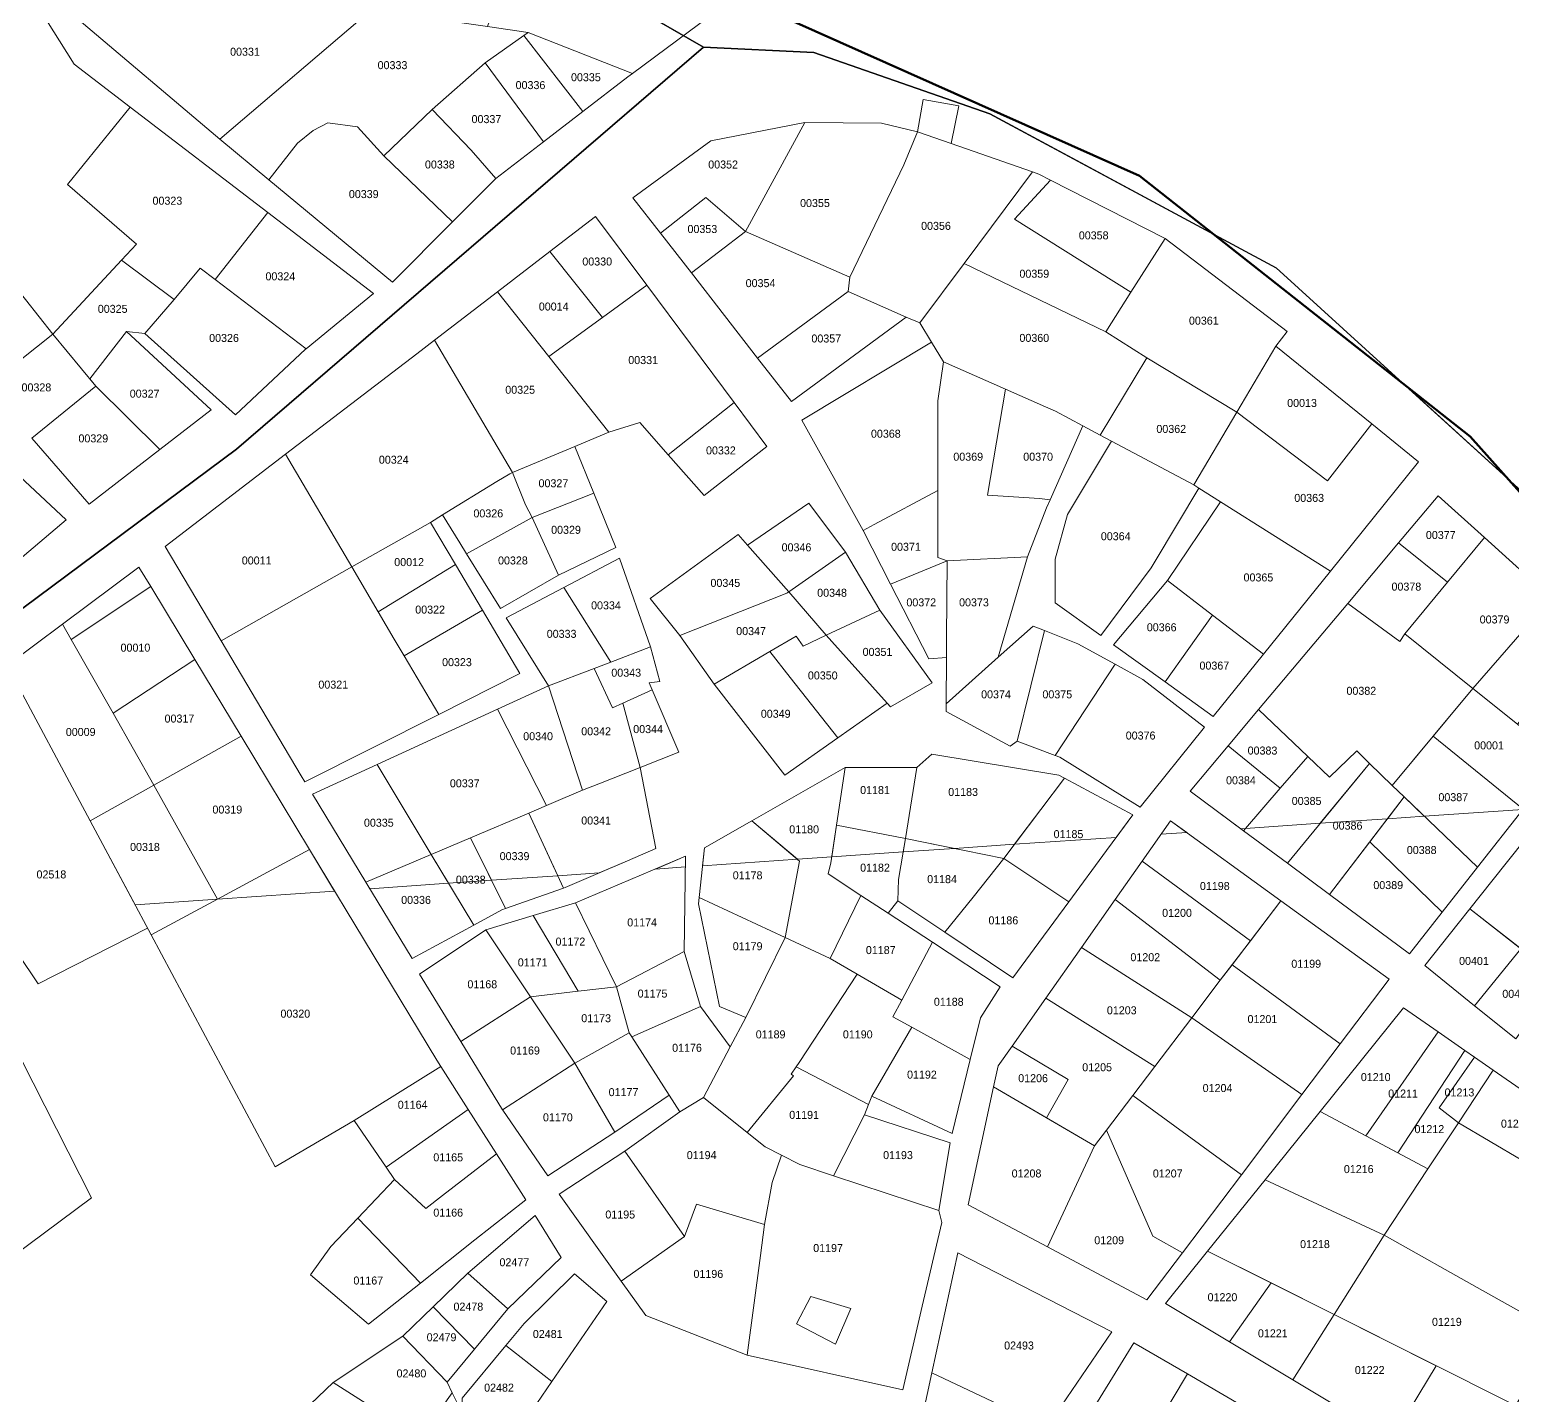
# Model space of a CAD drawing. Header units: metres. Extents: x 245225 to 248406, y 1633796 to 1637634.
# Drawn here: x 247784 to 248061.9, y 1636206.3 to 1636462.4 of the extents above; entities that cross this region are included whole.
import ezdxf
from ezdxf.enums import TextEntityAlignment as Align

# ---------------------------------------------------------------- set-up
doc = ezdxf.new("R2010")
doc.units = ezdxf.units.M
doc.header["$MEASUREMENT"] = 0
doc.layers.add('historique_numero_parcelle', color=7, linetype='Continuous')
doc.layers.add('limites_sections', color=7, linetype='Continuous')
doc.layers.add('Limites_Communes', color=7, linetype='Continuous', lineweight=211, plot=False)
doc.layers.add('LIMITES_PARCELLES', color=7, linetype='Continuous', lineweight=0, true_color=0xffffff)
doc.styles.add('Style-FANCY', font='FANCY.shx')

msp = doc.modelspace()

# ---------------------------------------------------------------- linework, layer by layer
at = {"layer": 'Limites_Communes', "color": 210, "lineweight": 80, "flags": 128}
msp.add_lwpolyline([(246605.2718, 1637633.7039), (246913.4298, 1637003.726), (246928.908, 1636986.2635), (246937.0628, 1636946.102), (247273.6978, 1636757.3411), (247414.7621, 1636704.6505), (247560.0187, 1636674.7525), (247860.1219, 1636718.6819), (247872.0949, 1636702.4329), (247930.5058, 1636547.3832), (247969.1915, 1636496.8558), (247927.1941, 1636463.9394), (247992.0592, 1636434.9953), (248053.9967, 1636386.0915), (248089.2289, 1636346.6767), (248129.5988, 1636309.9768), (248159.1072, 1636285.3282), (248217.2385, 1636236.7707), (248275.3777, 1636195.0512)], dxfattribs=at)
at = {"layer": 'limites_parcelles', "lineweight": 0}
for p, q in [((247769.258752, 1636307.733278), (247785.598702, 1636283.476645)), ((247806.111809, 1636293.914373), (247785.604, 1636283.479341))]:
    msp.add_line(p, q, dxfattribs=at)
at = {"layer": 'limites_parcelles', "color": 0, "flags": 128}
for points in [[(247792.448662, 1636464.877352), (247829.444012, 1636468.622958), (247833.633035, 1636501.405213), (247838.360755, 1636501.14966), (247833.900687, 1636468.038401), (247848.082382, 1636466.133397), (247819.628217, 1636441.856416), (247792.448662, 1636464.877352)], [(247896.99652, 1636454.158335), (247877.451191, 1636461.873597), (247869.797289, 1636462.983757), (247879.318337, 1636490.195888), (247919.561542, 1636477.337112), (247924.165302, 1636474.400232), (247896.99652, 1636454.158335)], [(247850.368186, 1636438.713958), (247845.473384, 1636444.137927), (247839.917123, 1636444.931678), (247837.138993, 1636443.476467), (247834.22857, 1636441.095212), (247828.850376, 1636434.216491), (247819.628217, 1636441.856416), (247848.082382, 1636466.133397), (247869.797289, 1636462.983757), (247877.451191, 1636461.873597), (247876.631592, 1636461.295056), (247869.354924, 1636456.158585), (247859.43303, 1636447.427318), (247850.368186, 1636438.713958)], [(247880.349153, 1636441.373244), (247871.380821, 1636434.474527), (247866.735544, 1636439.807303), (247859.43303, 1636447.427318), (247869.354924, 1636456.158585), (247880.349153, 1636441.373244)], [(247828.616187, 1636428.112214), (247818.783595, 1636415.533446), (247815.977335, 1636417.674863), (247811.073339, 1636411.76794), (247801.23082, 1636419.176288), (247804.009325, 1636422.14633), (247791.097632, 1636433.364686), (247802.844566, 1636447.854248), (247828.616187, 1636428.112214)], [(247863.276105, 1636426.336595), (247850.368186, 1636438.713958), (247859.43303, 1636447.427318), (247866.735544, 1636439.807303), (247871.380821, 1636434.474527), (247863.276105, 1636426.336595)], [(247918.202236, 1636424.54084), (247910.723696, 1636430.938632), (247902.241273, 1636424.223439), (247897.0686, 1636430.877606), (247911.673629, 1636441.513877), (247929.294914, 1636445.006384), (247918.202236, 1636424.54084)], [(247947.89516, 1636437.015952), (247937.728525, 1636415.968323), (247918.202236, 1636424.54084), (247929.294914, 1636445.006384), (247943.664387, 1636444.829285), (247950.408706, 1636443.233672), (247947.89516, 1636437.015952)], [(247956.731056, 1636441.028202), (247971.964651, 1636435.714157), (247959.165363, 1636418.511617), (247950.884957, 1636407.382559), (247948.318572, 1636408.50386), (247937.411024, 1636413.269568), (247937.728525, 1636415.968323), (247947.89516, 1636437.015952), (247950.408706, 1636443.233672), (247956.731056, 1636441.028202)], [(247985.717618, 1636405.735237), (247959.165363, 1636418.511617), (247971.964651, 1636435.714157), (247973.162919, 1636435.296157), (247975.355797, 1636434.181341), (247968.632284, 1636426.86404), (247990.442859, 1636413.177323), (247985.717618, 1636405.735237)], [(248017.613008, 1636403.016925), (248010.276458, 1636390.654675), (247993.397334, 1636400.828988), (247985.717618, 1636405.735237), (247990.442859, 1636413.177323), (247996.843174, 1636423.257591), (248019.729678, 1636405.795056), (248017.613008, 1636403.016925)], [(247811.073339, 1636411.76794), (247805.569995, 1636405.417927), (247802.152828, 1636405.768589), (247795.273648, 1636396.905029), (247796.395805, 1636395.526379), (247788.319127, 1636405.312093), (247801.23082, 1636419.176288), (247811.073339, 1636411.76794)], [(247818.783595, 1636415.533446), (247835.824084, 1636402.530099), (247835.732555, 1636402.454588), (247822.609196, 1636390.177896), (247805.569995, 1636405.417927), (247811.073339, 1636411.76794), (247815.977335, 1636417.674863), (247818.783595, 1636415.533446)], [(247993.397334, 1636400.828988), (247984.696007, 1636386.36654), (247981.441021, 1636388.100318), (247976.269574, 1636390.854905), (247974.451276, 1636391.655973), (247966.943748, 1636394.963485), (247955.329966, 1636400.080044), (247953.077987, 1636403.779725), (247950.884957, 1636407.382559), (247959.165363, 1636418.511617), (247985.717618, 1636405.735237), (247993.397334, 1636400.828988)], [(247916.047823, 1636392.446276), (247903.678078, 1636382.690216), (247898.376085, 1636388.725005), (247892.581698, 1636386.899376), (247881.316819, 1636401.09621), (247891.355989, 1636408.405077), (247899.675049, 1636414.461645), (247916.047823, 1636392.446276)], [(247874.534534, 1636379.341162), (247859.859027, 1636404.169963), (247871.681023, 1636413.239953), (247881.316819, 1636401.09621), (247892.581698, 1636386.899376), (247886.194596, 1636384.224435), (247874.534534, 1636379.341162)], [(247808.389126, 1636383.646202), (247796.395805, 1636395.526379), (247795.273648, 1636396.905029), (247802.152828, 1636405.768589), (247818.02786, 1636391.084184), (247808.389126, 1636383.646202)], [(247859.164757, 1636369.992467), (247844.379156, 1636361.641606), (247831.946482, 1636382.755092), (247856.548705, 1636401.63024), (247859.859027, 1636404.169963), (247874.534534, 1636379.341162), (247874.007911, 1636379.12061), (247871.592646, 1636377.647147), (247861.387261, 1636371.42122), (247859.164757, 1636369.992467)], [(248010.276458, 1636390.654675), (248002.198793, 1636377.043627), (247986.78963, 1636385.251365), (247984.696007, 1636386.36654), (247993.397334, 1636400.828988), (248010.276458, 1636390.654675)], [(247981.441021, 1636388.100318), (247975.290259, 1636374.247627), (247973.291592, 1636374.453982), (247963.573882, 1636375.080569), (247966.943748, 1636394.963485), (247974.451276, 1636391.655973), (247976.269574, 1636390.854905), (247981.441021, 1636388.100318)], [(248035.56295, 1636388.443705), (248044.335978, 1636381.321049), (248027.816733, 1636360.822777), (248007.239791, 1636373.851752), (248003.182038, 1636376.421053), (248002.198793, 1636377.043627), (248010.276458, 1636390.654675), (248027.264068, 1636377.757276), (248035.56295, 1636388.443705)], [(247889.745059, 1636375.489668), (247878.188336, 1636370.892052), (247876.918334, 1636373.273307), (247874.534534, 1636379.341162), (247886.194596, 1636384.224435), (247889.745059, 1636375.489668)], [(247994.20836, 1636361.486096), (247984.784119, 1636348.760369), (247976.225477, 1636354.928826), (247976.225477, 1636363.09492), (247978.533653, 1636371.477344), (247986.78963, 1636385.251365), (248002.198793, 1636377.043627), (248003.182038, 1636376.421053), (247994.949117, 1636362.718944), (247994.20836, 1636361.486096)], [(247783.867604, 1636364.5441), (247778.231426, 1636359.760454), (247768.322326, 1636368.524503), (247774.488462, 1636373.828675), (247781.154501, 1636379.56287), (247790.825618, 1636370.449642), (247783.867604, 1636364.5441)], [(247878.188336, 1636370.892052), (247865.913821, 1636364.106299), (247864.628594, 1636366.183226), (247861.387261, 1636371.42122), (247871.592646, 1636377.647147), (247874.007911, 1636379.12061), (247874.534534, 1636379.341162), (247876.918334, 1636373.273307), (247878.188336, 1636370.892052)], [(247905.869723, 1636348.813515), (247900.31188, 1636355.696714), (247916.814768, 1636367.737885), (247918.583436, 1636365.724768), (247926.284577, 1636356.959242), (247925.934699, 1636356.714749), (247905.869723, 1636348.813515)], [(248049.769585, 1636358.771563), (248041.789358, 1636349.094752), (248040.863314, 1636347.639541), (248031.07028, 1636354.784234), (248040.618848, 1636366.157785), (248049.769585, 1636358.771563)], [(248069.261325, 1636355.810017), (248054.52825, 1636338.86698), (248041.789358, 1636349.094752), (248049.769585, 1636358.771563), (248056.696303, 1636367.17089), (248069.261325, 1636355.810017)], [(247965.54613, 1636344.703565), (247955.814554, 1636336.000145), (247955.863328, 1636344.681905), (247955.883746, 1636348.316353), (247955.964968, 1636362.77372), (247971.028949, 1636363.530862), (247967.048793, 1636349.863517), (247965.54613, 1636344.703565)], [(247892.910649, 1636343.805191), (247889.808062, 1636342.622678), (247881.231051, 1636339.353656), (247873.331198, 1636352.119819), (247884.159392, 1636357.806975), (247892.910649, 1636343.805191)], [(247933.314523, 1636348.822144), (247928.977414, 1636346.792855), (247927.654494, 1636348.644942), (247922.769836, 1636345.781521), (247912.30863, 1636339.64909), (247905.869723, 1636348.813515), (247925.934699, 1636356.714749), (247926.284577, 1636356.959242), (247933.314523, 1636348.822144)], [(247944.720153, 1636336.077208), (247937.041125, 1636344.657946), (247933.314523, 1636348.822144), (247943.397234, 1636353.539743), (247953.186837, 1636339.913674), (247945.381613, 1636335.415748), (247944.720153, 1636336.077208)], [(248039.408103, 1636320.651987), (248035.183174, 1636324.792417), (248032.793507, 1636327.134291), (248027.634121, 1636322.23949), (248023.57039, 1636326.115086), (248014.368806, 1636334.89067), (248031.07028, 1636354.784234), (248040.863314, 1636347.639541), (248041.789358, 1636349.094752), (248054.52825, 1636338.86698), (248039.408103, 1636320.651987)], [(247974.206661, 1636349.727673), (247969.079864, 1636328.943232), (247967.819581, 1636328.05898), (247955.806217, 1636334.516163), (247955.814554, 1636336.000145), (247965.54613, 1636344.703565), (247972.097969, 1636350.563192), (247974.206661, 1636349.727673)], [(247900.69266, 1636338.610335), (247895.181072, 1636336.094104), (247893.248593, 1636335.21186), (247889.808062, 1636342.622678), (247892.910649, 1636343.805191), (247900.402356, 1636346.660563), (247902.122152, 1636340.178258), (247900.137773, 1636339.913674), (247900.69266, 1636338.610335)], [(247944.720153, 1636336.077208), (247935.479406, 1636329.57682), (247926.585645, 1636340.916365), (247922.769836, 1636345.781521), (247927.654494, 1636348.644942), (247928.977414, 1636346.792855), (247933.314523, 1636348.822144), (247937.041125, 1636344.657946), (247944.720153, 1636336.077208)], [(248063.957514, 1636316.230828), (248047.115654, 1636329.937146), (248054.52825, 1636338.86698), (248062.888326, 1636332.154862), (248071.217698, 1636325.467395), (248063.957514, 1636316.230828)], [(248045.395084, 1636314.904854), (248063.916686, 1636316.178885), (248063.957514, 1636316.230828), (248047.115654, 1636329.937146), (248039.408103, 1636320.651987), (248041.638744, 1636318.510708), (248045.395084, 1636314.904854)], [(248011.039155, 1636312.541639), (248011.933383, 1636312.60315), (248018.429131, 1636320.145479), (248008.647417, 1636328.075773), (248001.526309, 1636319.593633), (248011.039155, 1636312.541639)], [(247957.357143, 1636308.849056), (247968.630558, 1636309.624512), (247973.52433, 1636316.128493), (247977.96369, 1636322.028546), (247976.931034, 1636322.579039), (247953.110108, 1636326.555717), (247950.331977, 1636324.04217), (247948.157523, 1636310.744544), (247957.357143, 1636308.849056)], [(248011.933383, 1636312.60315), (248025.925481, 1636313.565614), (248035.183174, 1636324.792417), (248032.793507, 1636327.134291), (248027.634121, 1636322.23949), (248023.57039, 1636326.115086), (248018.429131, 1636320.145479), (248011.933383, 1636312.60315)], [(248025.925481, 1636313.565614), (248038.518047, 1636314.431809), (248041.638744, 1636318.510708), (248039.408103, 1636320.651987), (248035.183174, 1636324.792417), (248025.925481, 1636313.565614)], [(247882.985059, 1636303.73328), (247890.723373, 1636304.26557), (247896.060833, 1636306.556772), (247901.374065, 1636308.837574), (247898.42127, 1636324.038201), (247890.691825, 1636320.983085), (247887.63398, 1636319.77445), (247883.951529, 1636318.208898), (247880.903763, 1636316.913175), (247877.571639, 1636315.49656), (247882.985059, 1636303.73328)], [(247927.920506, 1636306.824221), (247934.352943, 1636307.266684), (247935.234784, 1636313.219111), (247936.8382, 1636324.04217), (247919.352193, 1636314.02506), (247927.920506, 1636306.824221)], [(247968.630558, 1636309.624512), (247987.690738, 1636310.93559), (247990.813308, 1636315.178611), (247977.96369, 1636322.028546), (247973.52433, 1636316.128493), (247968.630558, 1636309.624512)], [(247803.776682, 1636298.284835), (247819.207255, 1636299.346246), (247819.215882, 1636299.350899), (247807.270491, 1636320.723994), (247795.348487, 1636314.059276), (247803.776682, 1636298.284835)]]:
    msp.add_lwpolyline(points, close=True, dxfattribs=at)
at = {"layer": 'limites_parcelles', "flags": 128}
for points in [[(247792.449, 1636464.877), (247829.444, 1636468.623), (247833.633, 1636501.405), (247838.361, 1636501.15), (247833.901, 1636468.038), (247848.082, 1636466.133), (247819.628, 1636441.856), (247792.449, 1636464.877)], [(247896.997, 1636454.158), (247877.451, 1636461.874), (247869.797, 1636462.984), (247879.318, 1636490.196), (247919.562, 1636477.337), (247924.165, 1636474.4), (247896.997, 1636454.158)], [(247850.368, 1636438.714), (247845.473, 1636444.138), (247839.917, 1636444.932), (247837.139, 1636443.476), (247834.229, 1636441.095), (247828.85, 1636434.216), (247819.628, 1636441.856), (247848.082, 1636466.133), (247869.797, 1636462.984), (247877.451, 1636461.874), (247876.632, 1636461.295), (247869.355, 1636456.159), (247859.433, 1636447.427), (247850.368, 1636438.714)], [(247896.997, 1636454.158), (247896.146, 1636453.525), (247887.703, 1636447.03), (247876.632, 1636461.295), (247877.451, 1636461.874), (247896.997, 1636454.158)], [(247880.349, 1636441.373), (247871.381, 1636434.475), (247866.736, 1636439.807), (247859.433, 1636447.427), (247869.355, 1636456.159), (247880.349, 1636441.373)], [(247828.616, 1636428.112), (247818.784, 1636415.533), (247815.977, 1636417.675), (247811.073, 1636411.768), (247801.231, 1636419.176), (247804.009, 1636422.146), (247791.098, 1636433.365), (247802.845, 1636447.854), (247828.616, 1636428.112)], [(247863.276, 1636426.337), (247850.368, 1636438.714), (247859.433, 1636447.427), (247866.736, 1636439.807), (247871.381, 1636434.475), (247863.276, 1636426.337)], [(247850.368, 1636438.714), (247863.276, 1636426.337), (247852.013, 1636415.028), (247828.85, 1636434.216), (247834.229, 1636441.095), (247837.139, 1636443.476), (247839.917, 1636444.932), (247845.473, 1636444.138), (247850.368, 1636438.714)], [(247918.202, 1636424.541), (247910.724, 1636430.939), (247902.241, 1636424.223), (247897.069, 1636430.878), (247911.674, 1636441.514), (247929.295, 1636445.006), (247918.202, 1636424.541)], [(247947.895, 1636437.016), (247937.729, 1636415.968), (247918.202, 1636424.541), (247929.295, 1636445.006), (247943.664, 1636444.829), (247950.409, 1636443.234), (247947.895, 1636437.016)], [(247956.731, 1636441.028), (247971.965, 1636435.714), (247959.165, 1636418.512), (247950.885, 1636407.383), (247948.319, 1636408.504), (247937.411, 1636413.27), (247937.729, 1636415.968), (247947.895, 1636437.016), (247950.409, 1636443.234), (247956.731, 1636441.028)], [(247985.718, 1636405.735), (247959.165, 1636418.512), (247971.965, 1636435.714), (247973.163, 1636435.296), (247975.356, 1636434.181), (247968.632, 1636426.864), (247990.443, 1636413.177), (247985.718, 1636405.735)], [(247937.729, 1636415.968), (247937.411, 1636413.27), (247920.457, 1636400.791), (247908.043, 1636416.76), (247918.202, 1636424.541), (247937.729, 1636415.968)], [(248017.613, 1636403.017), (248010.276, 1636390.655), (247993.397, 1636400.829), (247985.718, 1636405.735), (247990.443, 1636413.177), (247996.843, 1636423.258), (248019.73, 1636405.795), (248017.613, 1636403.017)], [(247811.073, 1636411.768), (247805.57, 1636405.418), (247802.153, 1636405.769), (247795.274, 1636396.905), (247796.396, 1636395.526), (247788.319, 1636405.312), (247801.231, 1636419.176), (247811.073, 1636411.768)], [(247818.784, 1636415.533), (247835.824, 1636402.53), (247835.733, 1636402.455), (247822.609, 1636390.178), (247805.57, 1636405.418), (247811.073, 1636411.768), (247815.977, 1636417.675), (247818.784, 1636415.533)], [(247993.397, 1636400.829), (247984.696, 1636386.367), (247981.441, 1636388.1), (247976.27, 1636390.855), (247974.451, 1636391.656), (247966.944, 1636394.963), (247955.33, 1636400.08), (247953.078, 1636403.78), (247950.885, 1636407.383), (247959.165, 1636418.512), (247985.718, 1636405.735), (247993.397, 1636400.829)], [(247916.048, 1636392.446), (247903.678, 1636382.69), (247898.376, 1636388.725), (247892.582, 1636386.899), (247881.317, 1636401.096), (247891.356, 1636408.405), (247899.675, 1636414.462), (247916.048, 1636392.446)], [(247874.535, 1636379.341), (247859.859, 1636404.17), (247871.681, 1636413.24), (247881.317, 1636401.096), (247892.582, 1636386.899), (247886.195, 1636384.224), (247874.535, 1636379.341)], [(247808.389, 1636383.646), (247796.396, 1636395.526), (247795.274, 1636396.905), (247802.153, 1636405.769), (247818.028, 1636391.084), (247808.389, 1636383.646)], [(247859.165, 1636369.992), (247844.379, 1636361.642), (247831.946, 1636382.755), (247856.549, 1636401.63), (247859.859, 1636404.17), (247874.535, 1636379.341), (247874.008, 1636379.121), (247871.593, 1636377.647), (247861.387, 1636371.421), (247859.165, 1636369.992)], [(247942.312, 1636369.6), (247940.225, 1636368.497), (247928.715, 1636389.134), (247953.078, 1636403.78), (247955.33, 1636400.08), (247954.219, 1636392.778), (247954.219, 1636375.95), (247942.312, 1636369.6)], [(247971.029, 1636363.531), (247955.965, 1636362.774), (247954.219, 1636363.409), (247954.219, 1636375.95), (247954.219, 1636392.778), (247955.33, 1636400.08), (247966.944, 1636394.963), (247963.574, 1636375.081), (247973.292, 1636374.454), (247975.29, 1636374.248), (247974.607, 1636372.709), (247971.029, 1636363.531)], [(248010.276, 1636390.655), (248002.199, 1636377.044), (247986.79, 1636385.251), (247984.696, 1636386.367), (247993.397, 1636400.829), (248010.276, 1636390.655)], [(247981.441, 1636388.1), (247975.29, 1636374.248), (247973.292, 1636374.454), (247963.574, 1636375.081), (247966.944, 1636394.963), (247974.451, 1636391.656), (247976.27, 1636390.855), (247981.441, 1636388.1)], [(248035.563, 1636388.444), (248044.336, 1636381.321), (248027.817, 1636360.823), (248007.24, 1636373.852), (248003.182, 1636376.421), (248002.199, 1636377.044), (248010.276, 1636390.655), (248027.264, 1636377.757), (248035.563, 1636388.444)], [(247889.745, 1636375.49), (247878.188, 1636370.892), (247876.918, 1636373.273), (247874.535, 1636379.341), (247886.195, 1636384.224), (247889.745, 1636375.49)], [(247994.208, 1636361.486), (247984.784, 1636348.76), (247976.225, 1636354.929), (247976.225, 1636363.095), (247978.534, 1636371.477), (247986.79, 1636385.251), (248002.199, 1636377.044), (248003.182, 1636376.421), (247994.949, 1636362.719), (247994.208, 1636361.486)], [(247783.868, 1636364.544), (247778.231, 1636359.76), (247768.322, 1636368.525), (247774.488, 1636373.829), (247781.155, 1636379.563), (247790.826, 1636370.45), (247783.868, 1636364.544)], [(247878.188, 1636370.892), (247865.914, 1636364.106), (247864.629, 1636366.183), (247861.387, 1636371.421), (247871.593, 1636377.647), (247874.008, 1636379.121), (247874.535, 1636379.341), (247876.918, 1636373.273), (247878.188, 1636370.892)], [(247955.965, 1636362.774), (247945.368, 1636358.432), (247940.225, 1636368.497), (247942.312, 1636369.6), (247954.219, 1636375.95), (247954.219, 1636363.409), (247955.965, 1636362.774)], [(247997.284, 1636359.118), (248007.24, 1636373.852), (248027.817, 1636360.823), (248015.276, 1636345.262), (248005.757, 1636352.593), (247997.284, 1636359.118)], [(247905.87, 1636348.814), (247900.312, 1636355.697), (247916.815, 1636367.738), (247918.583, 1636365.725), (247926.285, 1636356.959), (247925.935, 1636356.715), (247905.87, 1636348.814)], [(248049.77, 1636358.772), (248041.789, 1636349.095), (248040.863, 1636347.64), (248031.07, 1636354.784), (248040.619, 1636366.158), (248049.77, 1636358.772)], [(248069.261, 1636355.81), (248054.528, 1636338.867), (248041.789, 1636349.095), (248049.77, 1636358.772), (248056.696, 1636367.171), (248069.261, 1636355.81)], [(247965.546, 1636344.704), (247955.815, 1636336), (247955.863, 1636344.682), (247955.884, 1636348.316), (247955.965, 1636362.774), (247971.029, 1636363.531), (247967.049, 1636349.864), (247965.546, 1636344.704)], [(247849.332, 1636353.23), (247852.348, 1636348.109), (247854.214, 1636344.939), (247860.676, 1636333.966), (247835.606, 1636321.316), (247834.918, 1636322.451), (247827.525, 1636334.9), (247819.866, 1636347.797), (247844.379, 1636361.642), (247849.332, 1636353.23)], [(247849.332, 1636353.23), (247863.815, 1636362.124), (247868.877, 1636353.56), (247854.214, 1636344.939), (247852.348, 1636348.109), (247849.332, 1636353.23)], [(247945.368, 1636358.432), (247955.965, 1636362.774), (247955.884, 1636348.316), (247955.863, 1636344.682), (247952.528, 1636344.42), (247945.368, 1636358.432)], [(247892.911, 1636343.805), (247889.808, 1636342.623), (247881.231, 1636339.354), (247873.331, 1636352.12), (247884.159, 1636357.807), (247892.911, 1636343.805)], [(247933.315, 1636348.822), (247928.977, 1636346.793), (247927.654, 1636348.645), (247922.77, 1636345.782), (247912.309, 1636339.649), (247905.87, 1636348.814), (247925.935, 1636356.715), (247926.285, 1636356.959), (247933.315, 1636348.822)], [(247944.72, 1636336.077), (247937.041, 1636344.658), (247933.315, 1636348.822), (247943.397, 1636353.54), (247953.187, 1636339.914), (247945.382, 1636335.416), (247944.72, 1636336.077)], [(248039.408, 1636320.652), (248035.183, 1636324.792), (248032.794, 1636327.134), (248027.634, 1636322.239), (248023.57, 1636326.115), (248014.369, 1636334.891), (248031.07, 1636354.784), (248040.863, 1636347.64), (248041.789, 1636349.095), (248054.528, 1636338.867), (248039.408, 1636320.652)], [(247791.778, 1636348.04), (247799.62, 1636334.213), (247807.27, 1636320.724), (247795.348, 1636314.059), (247779.807, 1636343.148), (247790.161, 1636350.892), (247791.778, 1636348.04)], [(247974.207, 1636349.728), (247969.08, 1636328.943), (247967.82, 1636328.059), (247955.806, 1636334.516), (247955.815, 1636336), (247965.546, 1636344.704), (247972.098, 1636350.563), (247974.207, 1636349.728)], [(247987.466, 1636343.411), (247976.248, 1636326.255), (247969.08, 1636328.943), (247974.207, 1636349.728), (247980.512, 1636347.229), (247987.466, 1636343.411)], [(247900.693, 1636338.61), (247895.181, 1636336.094), (247893.249, 1636335.212), (247889.808, 1636342.623), (247892.911, 1636343.805), (247900.402, 1636346.661), (247902.122, 1636340.178), (247900.138, 1636339.914), (247900.693, 1636338.61)], [(247944.72, 1636336.077), (247935.479, 1636329.577), (247926.586, 1636340.916), (247922.77, 1636345.782), (247927.654, 1636348.645), (247928.977, 1636346.793), (247933.315, 1636348.822), (247937.041, 1636344.658), (247944.72, 1636336.077)], [(247935.479, 1636329.577), (247925.538, 1636322.583), (247912.309, 1636339.649), (247922.77, 1636345.782), (247926.586, 1636340.916), (247935.479, 1636329.577)], [(247895.181, 1636336.094), (247898.421, 1636324.038), (247890.692, 1636320.983), (247887.634, 1636319.774), (247881.231, 1636339.354), (247889.808, 1636342.623), (247893.249, 1636335.212), (247895.181, 1636336.094)], [(247976.248, 1636326.255), (247987.466, 1636343.411), (247992.656, 1636340.562), (248004.245, 1636331.573), (247992.16, 1636316.577), (247977.079, 1636325.944), (247976.248, 1636326.255)], [(247887.634, 1636319.774), (247883.952, 1636318.209), (247880.904, 1636316.913), (247871.724, 1636334.981), (247881.231, 1636339.354), (247887.634, 1636319.774)], [(248063.958, 1636316.231), (248047.116, 1636329.937), (248054.528, 1636338.867), (248062.888, 1636332.155), (248071.218, 1636325.467), (248063.958, 1636316.231)], [(247880.904, 1636316.913), (247877.572, 1636315.497), (247866.663, 1636310.859), (247859.264, 1636307.713), (247849.114, 1636324.582), (247871.724, 1636334.981), (247880.904, 1636316.913)], [(248063.958, 1636316.231), (248055.381, 1636305.319), (248041.639, 1636318.511), (248039.408, 1636320.652), (248047.116, 1636329.937), (248063.958, 1636316.231)], [(247977.964, 1636322.029), (247973.524, 1636316.128), (247966.612, 1636306.942), (247948.158, 1636310.745), (247950.332, 1636324.042), (247953.11, 1636326.556), (247976.931, 1636322.579), (247977.964, 1636322.029)], [(248035.183, 1636324.792), (248019.754, 1636306.081), (248011.553, 1636312.161), (248018.429, 1636320.145), (248023.57, 1636326.115), (248027.634, 1636322.239), (248032.794, 1636327.134), (248035.183, 1636324.792)], [(248019.754, 1636306.081), (248035.183, 1636324.792), (248039.408, 1636320.652), (248041.639, 1636318.511), (248027.651, 1636300.227), (248019.754, 1636306.081)], [(247884.395, 1636301.549), (247884.047, 1636301.425), (247877.572, 1636315.497), (247880.904, 1636316.913), (247883.952, 1636318.209), (247887.634, 1636319.774), (247890.692, 1636320.983), (247898.421, 1636324.038), (247901.374, 1636308.838), (247896.061, 1636306.557), (247889.637, 1636303.799), (247884.395, 1636301.549)], [(247925.615, 1636292.145), (247928.332, 1636306.478), (247919.352, 1636314.025), (247936.838, 1636324.042), (247935.235, 1636313.219), (247934.192, 1636306.183), (247933.663, 1636304.066), (247939.802, 1636300.04), (247934.068, 1636288.21), (247925.615, 1636292.145)], [(247985.866, 1636308.456), (247978.788, 1636298.839), (247966.612, 1636306.942), (247973.524, 1636316.128), (247977.964, 1636322.029), (247990.813, 1636315.179), (247985.866, 1636308.456)], [(247925.615, 1636292.145), (247909.511, 1636299.643), (247910.512, 1636308.961), (247919.352, 1636314.025), (247928.332, 1636306.478), (247925.615, 1636292.145)], [(248074.512, 1636290.36), (248070.629, 1636284.536), (248053.939, 1636297.497), (248058.092, 1636302.717), (248067.4, 1636314.416), (248082.902, 1636302.072), (248077.773, 1636295.252), (248074.512, 1636290.36)], [(247873.215, 1636297.574), (247872.489, 1636297.316), (247867.237, 1636294.462), (247859.264, 1636307.713), (247866.663, 1636310.859), (247873.215, 1636297.574)], [(247946.76, 1636299.039), (247944.911, 1636296.69), (247939.802, 1636300.04), (247933.663, 1636304.066), (247934.192, 1636306.183), (247935.235, 1636313.219), (247948.158, 1636310.745), (247946.892, 1636303.008), (247946.76, 1636299.039)], [(247966.612, 1636306.942), (247960.839, 1636299.734), (247955.567, 1636293.15), (247946.76, 1636299.039), (247946.892, 1636303.008), (247948.158, 1636310.745), (247966.612, 1636306.942)], [(247843.025, 1636256.751), (247830.023, 1636249.161), (247806.789, 1636292.647), (247819.216, 1636299.351), (247836.461, 1636308.654), (247860.318, 1636269.137), (247861.053, 1636267.983), (247844.812, 1636257.864), (247843.025, 1636256.751)], [(247973.191, 1636291.233), (247968.324, 1636284.619), (247955.567, 1636293.15), (247960.839, 1636299.734), (247966.612, 1636306.942), (247978.788, 1636298.839), (247973.191, 1636291.233)], [(247925.615, 1636292.145), (247918.273, 1636277.176), (247913.29, 1636279.195), (247909.383, 1636298.449), (247909.511, 1636299.643), (247925.615, 1636292.145)], [(247944.911, 1636296.69), (247953.21, 1636291.249), (247947.483, 1636280.431), (247939.095, 1636285.295), (247934.068, 1636288.21), (247939.802, 1636300.04), (247944.911, 1636296.69)], [(248063.538, 1636290.043), (248054.865, 1636279.34), (248045.5, 1636286.891), (248051.799, 1636294.808), (248053.939, 1636297.497), (248063.538, 1636290.043)], [(247927.194, 1636266.188), (247918.468, 1636255.612), (247910.335, 1636262.175), (247915.335, 1636271.625), (247918.273, 1636277.176), (247925.615, 1636292.145), (247934.068, 1636288.21), (247939.095, 1636285.295), (247928.274, 1636268.73), (247927.685, 1636267.897), (247926.726, 1636266.539), (247927.194, 1636266.188)], [(247960.33, 1636269.255), (247949.346, 1636275.31), (247945.816, 1636277.256), (247947.483, 1636280.431), (247953.21, 1636291.249), (247965.942, 1636282.899), (247962.238, 1636277.079), (247960.33, 1636269.255)], [(247909.718, 1636279.195), (247896.849, 1636273.535), (247896.357, 1636274.3), (247893.976, 1636282.899), (247906.676, 1636289.514), (247909.718, 1636279.195)], [(248054.865, 1636279.34), (248063.538, 1636290.043), (248070.629, 1636284.536), (248068.702, 1636281.806), (248062.573, 1636273.124), (248054.865, 1636279.34)], [(248029.675, 1636272.216), (248022.49, 1636262.695), (248001.847, 1636277.098), (248007.194, 1636284.121), (248009.403, 1636287.022), (248029.675, 1636272.216)], [(247896.357, 1636274.3), (247886.17, 1636268.612), (247877.901, 1636281.017), (247886.825, 1636282.062), (247893.976, 1636282.899), (247896.357, 1636274.3)], [(247928.274, 1636268.73), (247939.095, 1636285.295), (247947.483, 1636280.431), (247945.816, 1636277.256), (247949.346, 1636275.31), (247941.865, 1636262.394), (247941.258, 1636260.868), (247927.685, 1636267.897), (247928.274, 1636268.73)], [(247974.618, 1636258.357), (247978.642, 1636265.517), (247968.152, 1636271.801), (247974.483, 1636280.796), (247994.888, 1636267.956), (247990.765, 1636262.541), (247985.828, 1636256.055), (247983.581, 1636253.104), (247974.618, 1636258.357)], [(247915.335, 1636271.625), (247910.335, 1636262.175), (247905.89, 1636259.476), (247903.877, 1636262.607), (247896.849, 1636273.535), (247909.718, 1636279.195), (247915.335, 1636271.625)], [(248022.49, 1636262.695), (248011.152, 1636247.67), (247990.765, 1636262.541), (247994.888, 1636267.956), (248001.847, 1636277.098), (248022.49, 1636262.695)], [(247771.418, 1636233.551), (247761.496, 1636252.469), (247750.7, 1636271.305), (247755.66, 1636273.784), (247760.819, 1636262.407), (247780.266, 1636273.52), (247795.618, 1636243.349), (247774.99, 1636227.995), (247771.418, 1636233.551)], [(247903.877, 1636262.607), (247893.711, 1636255.647), (247886.17, 1636268.612), (247896.357, 1636274.3), (247896.849, 1636273.535), (247903.877, 1636262.607)], [(247974.618, 1636258.357), (247964.703, 1636264.169), (247965.549, 1636268.102), (247968.152, 1636271.801), (247978.642, 1636265.517), (247974.618, 1636258.357)], [(248054.858, 1636269.696), (248048.225, 1636260.22), (248051.842, 1636257.424), (248046.113, 1636248.748), (248040.465, 1636251.754), (248052.998, 1636270.989), (248054.858, 1636269.696)], [(247893.711, 1636255.647), (247881.143, 1636247.445), (247872.677, 1636259.748), (247872.607, 1636259.863), (247886.17, 1636268.612), (247893.711, 1636255.647)], [(247940.474, 1636258.895), (247934.651, 1636247.49), (247928.372, 1636249.562), (247924.928, 1636251.316), (247921.845, 1636252.888), (247918.468, 1636255.612), (247927.194, 1636266.188), (247926.726, 1636266.539), (247927.685, 1636267.897), (247941.258, 1636260.868), (247940.474, 1636258.895)], [(247924.928, 1636251.316), (247923.194, 1636246.22), (247921.765, 1636238.362), (247908.986, 1636242.172), (247906.763, 1636236.06), (247895.563, 1636252.075), (247905.89, 1636259.476), (247910.335, 1636262.175), (247918.468, 1636255.612), (247921.845, 1636252.888), (247924.928, 1636251.316)], [(248011.152, 1636247.67), (248000.087, 1636233.006), (247994.535, 1636236.117), (247985.828, 1636256.055), (247990.765, 1636262.541), (248011.152, 1636247.67)], [(247850.81, 1636249.068), (247866.196, 1636259.9), (247871.497, 1636251.57), (247861.374, 1636243.753), (247858.265, 1636241.352), (247852.391, 1636246.749), (247850.81, 1636249.068)], [(248000.087, 1636233.006), (247993.43, 1636224.185), (247974.766, 1636234.117), (247983.581, 1636253.104), (247985.828, 1636256.055), (247994.535, 1636236.117), (248000.087, 1636233.006)], [(248080.103, 1636232.248), (248070.962, 1636217.761), (248056.358, 1636225.965), (248037.912, 1636236.328), (248046.113, 1636248.748), (248051.842, 1636257.424), (248069.617, 1636246.916), (248083.831, 1636238.156), (248080.103, 1636232.248)], [(247876.987, 1636242.944), (247867.473, 1636235.435), (247857.244, 1636227.362), (247845.512, 1636239.513), (247852.391, 1636246.749), (247858.265, 1636241.352), (247861.374, 1636243.753), (247871.497, 1636251.57), (247876.987, 1636242.944)], [(247934.651, 1636247.49), (247954.433, 1636240.963), (247954.962, 1636238.714), (247951.324, 1636223.035), (247947.686, 1636207.361), (247918.483, 1636213.839), (247920.984, 1636232.523), (247921.765, 1636238.362), (247923.194, 1636246.22), (247924.928, 1636251.316), (247928.372, 1636249.562), (247934.651, 1636247.49)], [(247921.765, 1636238.362), (247920.984, 1636232.523), (247918.483, 1636213.839), (247899.532, 1636221.251), (247894.907, 1636227.719), (247906.763, 1636236.06), (247908.986, 1636242.172), (247921.765, 1636238.362)], [(247857.244, 1636227.362), (247847.486, 1636219.66), (247836.638, 1636228.921), (247840.474, 1636234.212), (247845.512, 1636239.513), (247857.244, 1636227.362)], [(248062.524, 1636204.388), (248028.52, 1636221.453), (248037.912, 1636236.328), (248056.358, 1636225.965), (248070.962, 1636217.761), (248062.524, 1636204.388)], [(247881.911, 1636208.898), (247873.251, 1636215.615), (247876.722, 1636219.796), (247886.115, 1636229.057), (247892.2, 1636223.897), (247881.911, 1636208.898)], [(247863.202, 1636206.795), (247857.208, 1636198.311), (247840.883, 1636208.701), (247853.968, 1636217.415), (247862.231, 1636208.758), (247863.202, 1636206.795)], [(248001.07, 1636210.307), (247990.087, 1636192.001), (247979.966, 1636197.947), (247981.156, 1636200.217), (247990.999, 1636216.171), (248001.07, 1636210.307)], [(247881.911, 1636208.898), (247873.415, 1636196.513), (247865.08, 1636202.995), (247865.08, 1636205.773), (247873.251, 1636215.615), (247881.911, 1636208.898)], [(247870.199, 1636190.268), (247862.236, 1636178.217), (247852.91, 1636183.68), (247829.453, 1636197.747), (247840.883, 1636208.701), (247857.208, 1636198.311), (247860.45, 1636196.248), (247864.055, 1636194.037), (247870.199, 1636190.268)], [(247873.415, 1636196.513), (247870.199, 1636190.268), (247864.055, 1636194.037), (247860.45, 1636196.248), (247857.208, 1636198.311), (247863.202, 1636206.795), (247863.941, 1636205.299), (247865.08, 1636202.995), (247873.415, 1636196.513)]]:
    msp.add_lwpolyline(points, close=True, dxfattribs=at)
at = {"layer": 'limites_parcelles', "color": 0, "flags": 128}
msp.add_lwpolyline([(247785.779122, 1636466.378049), (247792.340802, 1636455.900528), (247802.844566, 1636447.854248), (247791.097632, 1636433.364686), (247804.009325, 1636422.14633), (247801.23082, 1636419.176288), (247788.319127, 1636405.312093), (247780.655389, 1636415.029024), (247777.083507, 1636425.810816), (247773.885302, 1636433.418381), (247770.174326, 1636442.245674), (247765.904839, 1636452.401495), (247763.58973, 1636458.156194), (247742.069868, 1636459.181368), (247742.414202, 1636467.337254)], dxfattribs=at)
at = {"layer": 'limites_parcelles', "flags": 128}
msp.add_lwpolyline([(247785.779, 1636466.378), (247792.341, 1636455.901), (247802.845, 1636447.854), (247791.098, 1636433.365), (247804.009, 1636422.146), (247801.231, 1636419.176), (247788.319, 1636405.312), (247780.655, 1636415.029), (247777.084, 1636425.811), (247773.885, 1636433.418), (247770.174, 1636442.246), (247765.905, 1636452.401), (247763.59, 1636458.156), (247742.07, 1636459.181), (247742.414, 1636467.337)], dxfattribs=at)
at = {"layer": 'limites_parcelles', "color": 0}
for points in [[(247887.70285, 1636447.029934), (247880.349153, 1636441.373244), (247869.354924, 1636456.158585), (247876.631592, 1636461.295056)], [(247956.731056, 1636441.028202), (247950.408706, 1636443.233672), (247951.509145, 1636449.292998), (247958.161158, 1636448.095635)], [(247990.442859, 1636413.177323), (247968.632284, 1636426.86404), (247975.355797, 1636434.181341), (247996.843174, 1636423.257591)], [(247918.202236, 1636424.54084), (247908.043368, 1636416.759579), (247902.241273, 1636424.223439), (247910.723696, 1636430.938632)], [(247835.824084, 1636402.530099), (247818.783595, 1636415.533446), (247828.616187, 1636428.112214), (247848.432581, 1636412.932109)], [(247899.675049, 1636414.461645), (247891.355989, 1636408.405077), (247881.488489, 1636420.76437), (247890.083586, 1636427.358641)], [(247891.355989, 1636408.405077), (247881.316819, 1636401.09621), (247871.681023, 1636413.239953), (247881.488489, 1636420.76437)], [(247788.319127, 1636405.312093), (247775.724935, 1636395.257907), (247768.032741, 1636406.343716), (247780.655389, 1636415.029024)], [(247948.318572, 1636408.50386), (247926.780316, 1636392.656224), (247920.456595, 1636400.791108), (247937.411024, 1636413.269568)], [(248035.56295, 1636388.443705), (248027.264068, 1636377.757276), (248010.276458, 1636390.654675), (248017.613008, 1636403.016925)], [(247808.389126, 1636383.646202), (247795.141356, 1636373.423212), (247784.425709, 1636385.792507), (247796.395805, 1636395.526379)], [(247922.175847, 1636384.206335), (247910.427911, 1636375.007479), (247903.678078, 1636382.690216), (247916.047823, 1636392.446276)], [(247844.379156, 1636361.641606), (247819.866386, 1636347.796869), (247809.385508, 1636365.446017), (247831.946482, 1636382.755092)], [(247878.188336, 1636370.892052), (247889.745059, 1636375.489668), (247893.904618, 1636365.256416), (247883.109596, 1636360.097031)], [(248056.696303, 1636367.17089), (248049.769585, 1636358.771563), (248040.618848, 1636366.157785), (248048.040152, 1636374.997494)], [(247926.284577, 1636356.959242), (247918.583436, 1636365.724768), (247930.063676, 1636373.600102), (247936.914929, 1636364.387681)], [(247863.81509, 1636362.124367), (247849.332316, 1636353.230021), (247844.379156, 1636361.641606), (247859.164757, 1636369.992467)], [(247883.109596, 1636360.097031), (247872.254461, 1636353.859826), (247865.913821, 1636364.106299), (247878.188336, 1636370.892052)], [(247933.314523, 1636348.822144), (247926.284577, 1636356.959242), (247936.914929, 1636364.387681), (247943.397234, 1636353.539743)], [(247806.68289, 1636357.978422), (247791.778354, 1636348.040033), (247790.160897, 1636350.891965), (247804.490706, 1636361.609551)], [(247892.910649, 1636343.805191), (247884.159392, 1636357.806975), (247894.592838, 1636363.286802), (247900.402356, 1636346.660563)], [(247814.956856, 1636344.27344), (247799.620173, 1636334.213185), (247791.778354, 1636348.040033), (247806.68289, 1636357.978422)], [(247987.146076, 1636347.05804), (247997.283628, 1636359.11787), (248005.75652, 1636352.592999), (247996.827783, 1636340.080158)], [(248077.077831, 1636348.742593), (248062.888326, 1636332.154862), (248054.52825, 1636338.86698), (248069.261325, 1636355.810017)], [(247860.675645, 1636333.966488), (247854.214232, 1636344.939425), (247868.876868, 1636353.560128), (247875.912915, 1636341.655536)], [(248015.276415, 1636345.261844), (248005.856485, 1636333.572915), (247996.827783, 1636340.080158), (248005.75652, 1636352.592999)], [(247799.620173, 1636334.213185), (247814.956856, 1636344.27344), (247823.647091, 1636329.878951), (247807.270491, 1636320.723994)], [(247898.42127, 1636324.038201), (247895.181072, 1636336.094104), (247900.69266, 1636338.610335), (247905.675853, 1636326.905625)], [(248023.57039, 1636326.115086), (248018.429131, 1636320.145479), (248008.647417, 1636328.075773), (248014.368806, 1636334.89067)], [(247836.461302, 1636308.653517), (247819.215882, 1636299.350899), (247807.270491, 1636320.723994), (247823.647091, 1636329.878951)], [(247859.264016, 1636307.713282), (247847.009671, 1636302.503487), (247837.002732, 1636319.011749), (247849.114282, 1636324.582208)], [(247948.157523, 1636310.744544), (247935.234784, 1636313.219111), (247936.8382, 1636324.04217), (247950.331977, 1636324.04217)], [(248038.518047, 1636314.431809), (248045.395084, 1636314.904854), (248041.638744, 1636318.510708)], [(247870.597665, 1636302.881198), (247882.985059, 1636303.73328), (247877.571639, 1636315.49656), (247866.662754, 1636310.858771)], [(247910.151241, 1636305.60194), (247927.920506, 1636306.824221), (247919.352193, 1636314.02506), (247910.512106, 1636308.96089)], [(247996.099276, 1636311.513981), (248000.900839, 1636311.844263), (247997.875051, 1636314.037372)], [(247862.506277, 1636302.324622), (247870.597665, 1636302.881198), (247866.662754, 1636310.858771), (247859.264016, 1636307.713282)], [(247934.352943, 1636307.266684), (247947.739387, 1636308.187487), (247948.157523, 1636310.744544), (247935.234784, 1636313.219111)], [(247947.739387, 1636308.187487), (247957.357143, 1636308.849056), (247948.157523, 1636310.744544)], [(247819.207255, 1636299.346246), (247841.168295, 1636300.856863), (247836.461302, 1636308.653517), (247819.215882, 1636299.350899)], [(247847.734047, 1636301.308496), (247862.506277, 1636302.324622), (247859.264016, 1636307.713282), (247847.009671, 1636302.503487)], [(247901.316816, 1636304.994253), (247906.910678, 1636305.379034), (247906.940224, 1636307.373387)]]:
    msp.add_3dface(points, dxfattribs=at)
at = {"layer": 'limites_parcelles'}
for points in [[(247887.703, 1636447.03), (247880.349, 1636441.373), (247869.355, 1636456.159), (247876.632, 1636461.295)], [(247956.731, 1636441.028), (247950.409, 1636443.234), (247951.509, 1636449.293), (247958.161, 1636448.096)], [(247990.443, 1636413.177), (247968.632, 1636426.864), (247975.356, 1636434.181), (247996.843, 1636423.258)], [(247918.202, 1636424.541), (247908.043, 1636416.76), (247902.241, 1636424.223), (247910.724, 1636430.939)], [(247835.824, 1636402.53), (247818.784, 1636415.533), (247828.616, 1636428.112), (247848.433, 1636412.932)], [(247899.675, 1636414.462), (247891.356, 1636408.405), (247881.488, 1636420.764), (247890.084, 1636427.359)], [(247891.356, 1636408.405), (247881.317, 1636401.096), (247871.681, 1636413.24), (247881.488, 1636420.764)], [(247788.319, 1636405.312), (247775.725, 1636395.258), (247768.033, 1636406.344), (247780.655, 1636415.029)], [(247948.319, 1636408.504), (247926.78, 1636392.656), (247920.457, 1636400.791), (247937.411, 1636413.27)], [(248035.563, 1636388.444), (248027.264, 1636377.757), (248010.276, 1636390.655), (248017.613, 1636403.017)], [(247808.389, 1636383.646), (247795.141, 1636373.423), (247784.426, 1636385.793), (247796.396, 1636395.526)], [(247922.176, 1636384.206), (247910.428, 1636375.007), (247903.678, 1636382.69), (247916.048, 1636392.446)], [(247844.379, 1636361.642), (247819.866, 1636347.797), (247809.386, 1636365.446), (247831.946, 1636382.755)], [(247878.188, 1636370.892), (247889.745, 1636375.49), (247893.905, 1636365.256), (247883.11, 1636360.097)], [(248056.696, 1636367.171), (248049.77, 1636358.772), (248040.619, 1636366.158), (248048.04, 1636374.997)], [(247926.285, 1636356.959), (247918.583, 1636365.725), (247930.064, 1636373.6), (247936.915, 1636364.388)], [(247863.815, 1636362.124), (247849.332, 1636353.23), (247844.379, 1636361.642), (247859.165, 1636369.992)], [(247883.11, 1636360.097), (247872.254, 1636353.86), (247865.914, 1636364.106), (247878.188, 1636370.892)], [(247933.315, 1636348.822), (247926.285, 1636356.959), (247936.915, 1636364.388), (247943.397, 1636353.54)], [(247806.683, 1636357.978), (247791.778, 1636348.04), (247790.161, 1636350.892), (247804.491, 1636361.61)], [(247892.911, 1636343.805), (247884.159, 1636357.807), (247894.593, 1636363.287), (247900.402, 1636346.661)], [(247814.957, 1636344.273), (247799.62, 1636334.213), (247791.778, 1636348.04), (247806.683, 1636357.978)], [(247987.146, 1636347.058), (247997.284, 1636359.118), (248005.757, 1636352.593), (247996.828, 1636340.08)], [(248077.078, 1636348.743), (248062.888, 1636332.155), (248054.528, 1636338.867), (248069.261, 1636355.81)], [(247860.676, 1636333.966), (247854.214, 1636344.939), (247868.877, 1636353.56), (247875.913, 1636341.656)], [(248015.276, 1636345.262), (248005.856, 1636333.573), (247996.828, 1636340.08), (248005.757, 1636352.593)], [(247799.62, 1636334.213), (247814.957, 1636344.273), (247823.647, 1636329.879), (247807.27, 1636320.724)], [(247898.421, 1636324.038), (247895.181, 1636336.094), (247900.693, 1636338.61), (247905.676, 1636326.906)], [(248023.57, 1636326.115), (248018.429, 1636320.145), (248008.647, 1636328.076), (248014.369, 1636334.891)], [(247836.461, 1636308.654), (247819.216, 1636299.351), (247807.27, 1636320.724), (247823.647, 1636329.879)], [(248018.429, 1636320.145), (248011.553, 1636312.161), (248001.526, 1636319.594), (248008.647, 1636328.076)], [(247859.264, 1636307.713), (247847.01, 1636302.503), (247837.003, 1636319.012), (247849.114, 1636324.582)], [(247948.158, 1636310.745), (247935.235, 1636313.219), (247936.838, 1636324.042), (247950.332, 1636324.042)], [(247819.216, 1636299.351), (247806.789, 1636292.647), (247795.348, 1636314.059), (247807.27, 1636320.724)], [(248048.757, 1636296.893), (248035.207, 1636310.103), (248041.639, 1636318.511), (248055.381, 1636305.319)], [(247884.047, 1636301.425), (247873.215, 1636297.574), (247866.663, 1636310.859), (247877.572, 1636315.497)], [(248012.833, 1636291.528), (247992.541, 1636306.458), (247997.875, 1636314.037), (248018.557, 1636299.047)], [(247867.237, 1636294.462), (247855.688, 1636288.188), (247847.01, 1636302.503), (247859.264, 1636307.713)], [(248048.757, 1636296.893), (248042.643, 1636289.114), (248027.651, 1636300.227), (248035.207, 1636310.103)], [(247906.676, 1636289.514), (247893.976, 1636282.899), (247886.303, 1636298.642), (247906.94, 1636307.373)], [(248012.833, 1636291.528), (248007.194, 1636284.121), (247987.501, 1636299.296), (247992.541, 1636306.458)], [(247886.825, 1636282.062), (247878.372, 1636296.269), (247886.303, 1636298.642), (247893.976, 1636282.899)], [(248001.847, 1636277.098), (247981.163, 1636290.29), (247987.501, 1636299.296), (248007.194, 1636284.121)], [(248029.675, 1636272.216), (248009.403, 1636287.022), (248018.557, 1636299.047), (248038.833, 1636284.351)], [(247886.825, 1636282.062), (247877.901, 1636281.017), (247869.502, 1636293.615), (247878.372, 1636296.269)], [(247877.901, 1636281.017), (247864.793, 1636272.642), (247857.066, 1636285.281), (247869.502, 1636293.615)], [(248001.847, 1636277.098), (247994.888, 1636267.956), (247974.483, 1636280.796), (247981.163, 1636290.29)], [(247886.17, 1636268.612), (247872.607, 1636259.863), (247864.793, 1636272.642), (247877.901, 1636281.017)], [(248048, 1636274.46), (248034.455, 1636254.953), (248025.882, 1636259.517), (248041.531, 1636278.954)], [(247960.33, 1636269.255), (247956.947, 1636255.383), (247941.865, 1636262.394), (247949.346, 1636275.31)], [(248052.998, 1636270.989), (248040.465, 1636251.754), (248034.455, 1636254.953), (248048, 1636274.46)], [(248051.842, 1636257.424), (248048.225, 1636260.22), (248054.858, 1636269.696), (248058.346, 1636267.274)], [(247866.196, 1636259.9), (247850.81, 1636249.068), (247844.812, 1636257.864), (247861.053, 1636267.983)], [(248069.617, 1636246.916), (248051.842, 1636257.424), (248058.346, 1636267.274), (248075.125, 1636255.619)], [(247983.581, 1636253.104), (247974.766, 1636234.117), (247959.936, 1636242.009), (247964.703, 1636264.169)], [(247934.651, 1636247.49), (247940.474, 1636258.895), (247956.55, 1636253.663), (247954.433, 1636240.963)], [(248046.113, 1636248.748), (248037.912, 1636236.328), (248015.589, 1636246.734), (248025.882, 1636259.517)], [(247906.763, 1636236.06), (247894.907, 1636227.719), (247883.26, 1636244.006), (247895.563, 1636252.075)], [(248028.52, 1636221.453), (248004.816, 1636233.353), (248015.589, 1636246.734), (248037.912, 1636236.328)], [(247873.64, 1636222.532), (247866.139, 1636229.189), (247878.73, 1636240.015), (247883.651, 1636232.157)], [(247974.674, 1636200.349), (247953.132, 1636210.532), (247958.002, 1636233.018), (247986.845, 1636218.209)], [(248016.7, 1636227.387), (248008.926, 1636216.348), (247996.923, 1636223.55), (248004.816, 1636233.353)], [(247867.373, 1636214.967), (247859.634, 1636222.897), (247866.139, 1636229.189), (247873.64, 1636222.532)], [(248008.926, 1636216.348), (248016.7, 1636227.387), (248028.52, 1636221.453), (248020.799, 1636209.224)], [(247930.443, 1636224.808), (247937.904, 1636222.585), (247935.047, 1636215.918), (247927.744, 1636219.728)], [(247867.373, 1636214.967), (247862.231, 1636208.758), (247853.968, 1636217.415), (247859.634, 1636222.897)], [(248047.664, 1636211.846), (248039.318, 1636198.113), (248020.799, 1636209.224), (248028.52, 1636221.453)], [(247974.674, 1636200.349), (247969.862, 1636190.021), (247949.794, 1636195.116), (247953.132, 1636210.532)], [(248014.3, 1636202.605), (248003.814, 1636183.937), (247990.087, 1636192.001), (248001.07, 1636210.307)]]:
    msp.add_3dface(points, dxfattribs=at)
at = {"layer": 'limites_sections'}
for p, q in [((247910.334, 1636459.129), (247768.428, 1636540.652)), ((247930.99, 1636458.131), (247910.334, 1636459.129)), ((247963.997, 1636446.578), (247930.99, 1636458.131)), ((248006.107946, 1636423.902875), (247963.997, 1636446.578)), ((248060.922606, 1636378.343383), (248041.850776, 1636395.68152))]:
    msp.add_line(p, q, dxfattribs=at)
at = {"layer": 'limites_sections', "flags": 128}
for points in [[(247496.973, 1636594.293), (247661.146, 1636547.154), (247768.428, 1636540.652), (247768.428, 1636540.652), (247910.334, 1636459.129), (247822.779, 1636383.723), (247697.695, 1636290.674), (247546.68, 1636188.471)], [(247546.68, 1636188.471), (247697.695, 1636290.674), (247822.779, 1636383.723), (247910.334, 1636459.129), (247930.99, 1636458.131), (247963.997, 1636446.578), (248017.635, 1636417.696), (248081.175, 1636359.932), (248216.648, 1636235.955), (248272.648, 1636198.72)]]:
    msp.add_lwpolyline(points, dxfattribs=at)

# ---------------------------------------------------------------- texts
at = {"layer": 'historique_numero_parcelle', "style": 'Style-FANCY'}
for s, p in [('00331', (247824.360014, 1636458.249331)), ('00333', (247852.011791, 1636455.733951)), ('00336', (247877.877421, 1636451.991787)), ('00335', (247888.263458, 1636453.466862)), ('00337', (247869.618846, 1636445.613765)), ('00338', (247860.882849, 1636437.106942)), ('00352', (247913.988646, 1636437.102607)), ('00323', (247809.814982, 1636430.3134)), ('00339', (247846.620893, 1636431.555507)), ('00355', (247931.20271, 1636429.875474)), ('00353', (247910.097344, 1636425.006051)), ('00356', (247953.890979, 1636425.592729)), ('00358', (247983.452233, 1636423.811613)), ('00330', (247890.385261, 1636418.911023)), ('00324', (247830.984385, 1636416.13414)), ('00359', (247972.320617, 1636416.624814)), ('00354', (247921.001783, 1636414.856531)), ('00325', (247799.558246, 1636410.032694)), ('00014', (247882.227249, 1636410.468505)), ('00361', (248004.099583, 1636407.820985)), ('00326', (247820.430831, 1636404.576594)), ('00357', (247933.327903, 1636404.477841)), ('00360', (247972.320617, 1636404.586926)), ('00331', (247899.003286, 1636400.430683)), ('00328', (247785.259647, 1636395.30709)), ('00327', (247805.545922, 1636394.133735)), ('00325', (247875.94494, 1636394.860914)), ('00013', (248022.508182, 1636392.384472)), ('00329', (247795.930462, 1636385.744247)), ('00368', (247944.491579, 1636386.619929)), ('00362', (247997.995149, 1636387.518279)), ('00332', (247913.571851, 1636383.490372)), ('00369', (247959.932207, 1636382.30785)), ('00370', (247973.038786, 1636382.30785)), ('00324', (247852.245372, 1636381.745006)), ('00327', (247882.177619, 1636377.330259)), ('00363', (248023.849223, 1636374.582041)), ('00326', (247869.96875, 1636371.683488)), ('00329', (247884.537316, 1636368.603432)), ('00346', (247927.742859, 1636365.318038)), ('00371', (247948.261965, 1636365.418873)), ('00364', (247987.581703, 1636367.395243)), ('00377', (248048.51612, 1636367.629914)), ('00011', (247826.549307, 1636362.853993)), ('00012', (247855.131861, 1636362.54707)), ('00328', (247874.585549, 1636362.853993)), ('00345', (247914.40544, 1636358.644582)), ('00365', (248014.333487, 1636359.669434)), ('00378', (248042.067258, 1636357.949736)), ('00334', (247892.02679, 1636354.435171)), ('00348', (247934.411569, 1636356.796548)), ('00372', (247951.13464, 1636354.998015)), ('00373', (247961.00946, 1636354.998015)), ('00322', (247859.067975, 1636353.63949)), ('00379', (248058.599795, 1636351.789623)), ('00333', (247883.716552, 1636349.096406)), ('00347', (247919.22743, 1636349.609749)), ('00366', (247996.199727, 1636350.326596)), ('00010', (247803.82271, 1636346.504026)), ('00323', (247864.095156, 1636343.783309)), ('00351', (247942.926998, 1636345.708344)), ('00367', (248006.074547, 1636343.139797)), ('00343', (247895.822824, 1636341.806939)), ('00350', (247932.667444, 1636341.293596)), ('00321', (247840.908566, 1636339.573898)), ('00374', (247965.13893, 1636337.749698)), ('00375', (247976.62963, 1636337.749698)), ('00382', (248033.625111, 1636338.413377)), ('00317', (247812.07281, 1636333.208448)), ('00349', (247923.844229, 1636334.106798)), ('00009', (247793.560781, 1636330.693068)), ('00340', (247879.304944, 1636329.897387)), ('00342', (247890.18007, 1636330.821404)), ('00344', (247899.926646, 1636331.232078)), ('00376', (247992.249799, 1636330.023889)), ('00383', (248015.09929, 1636327.207838)), ('00001', (248057.562539, 1636328.17966)), ('00337', (247865.557143, 1636321.067892)), ('00384', (248011.054095, 1636321.634402)), ('01181', (247942.46039, 1636319.803327)), ('01183', (247958.978271, 1636319.443987)), ('00387', (248050.861161, 1636318.466344)), ('00319', (247821.049919, 1636316.139801)), ('00385', (248023.365558, 1636317.762331)), ('00335', (247849.449644, 1636313.675756)), ('00341', (247890.18007, 1636314.08643)), ('00386', (248031.045567, 1636313.127579)), ('01180', (247929.174269, 1636312.436858)), ('01185', (247978.72791, 1636311.538508)), ('00318', (247805.609291, 1636309.132672)), ('00339', (247874.893336, 1636307.412974)), ('00388', (248044.939933, 1636308.551495)), ('01182', (247942.46039, 1636305.250059)), ('02518', (247788.070359, 1636303.978326)), ('00338', (247866.685693, 1636302.998226)), ('01178', (247918.58128, 1636303.812699)), ('01184', (247955.028343, 1636303.09402)), ('01198', (248006.156184, 1636301.80585)), ('00389', (248038.666949, 1636301.980707)), ('00336', (247856.42614, 1636299.19949)), ('01200', (247999.077093, 1636296.775091)), ('01174', (247898.805991, 1636294.983204)), ('01186', (247966.519042, 1636295.368211)), ('01172', (247885.365977, 1636291.389805)), ('01179', (247918.58128, 1636290.517122)), ('01171', (247878.286885, 1636287.4884)), ('01187', (247943.537643, 1636289.798442)), ('01202', (247993.126552, 1636288.458938)), ('00401', (248054.735974, 1636287.752863)), ('01199', (248023.289638, 1636287.226916)), ('01168', (247868.848096, 1636283.381657)), ('01175', (247900.755306, 1636281.636292)), ('01188', (247956.285138, 1636280.096264)), ('00402', (248062.841021, 1636281.59275)), ('00320', (247833.797413, 1636277.870098)), ('01173', (247890.187967, 1636277.016207)), ('01203', (247988.714944, 1636278.500089)), ('01201', (248015.081996, 1636276.857392)), ('01189', (247922.890292, 1636273.987485)), ('01190', (247939.228631, 1636273.987485)), ('01169', (247876.850548, 1636270.958763)), ('01176', (247907.218825, 1636271.472105)), ('01192', (247951.257957, 1636266.441346)), ('01206', (247972.094468, 1636265.769188)), ('01205', (247984.098145, 1636267.822559)), ('01210', (248036.319271, 1636265.974525)), ('01177', (247895.317743, 1636263.155953)), ('01204', (248006.669162, 1636263.921154)), ('01211', (248041.449047, 1636262.894469)), ('01213', (248052.016387, 1636263.099806)), ('01164', (247855.786403, 1636260.788159)), ('01170', (247883.00628, 1636258.433199)), ('01191', (247929.174269, 1636258.895208)), ('01214', (248062.583727, 1636257.247698)), ('01212', (248046.373633, 1636256.221013)), ('01194', (247909.963255, 1636251.349069)), ('01193', (247946.769402, 1636251.349069)), ('01165', (247862.455112, 1636250.931978)), ('01216', (248033.138809, 1636248.726208)), ('01208', (247970.863322, 1636247.90486)), ('01207', (247997.332969, 1636247.90486)), ('01166', (247862.455112, 1636240.562454)), ('01195', (247894.70217, 1636240.209531)), ('01209', (247986.355247, 1636235.379296)), ('01197', (247933.662823, 1636233.921082)), ('01218', (248024.931167, 1636234.660616)), ('02477', (247874.851144, 1636231.253432)), ('01167', (247847.476165, 1636227.831553)), ('01196', (247911.220051, 1636229.069993)), ('01220', (248007.592522, 1636224.701767)), ('02478', (247866.233119, 1636222.937279)), ('01219', (248049.65669, 1636220.081682)), ('02479', (247861.205938, 1636217.18784)), ('02481', (247881.109471, 1636217.803852)), ('02493', (247969.455445, 1636215.646208)), ('01221', (248017.031311, 1636217.925642)), ('02480', (247855.563184, 1636210.411716)), ('01222', (248035.19072, 1636211.046849)), ('02482', (247871.978469, 1636207.742333))]:
    msp.add_text(s, height=1.499994, dxfattribs=at).set_placement(p, align=Align.MIDDLE_CENTER)

doc.saveas('drawing.dxf')
